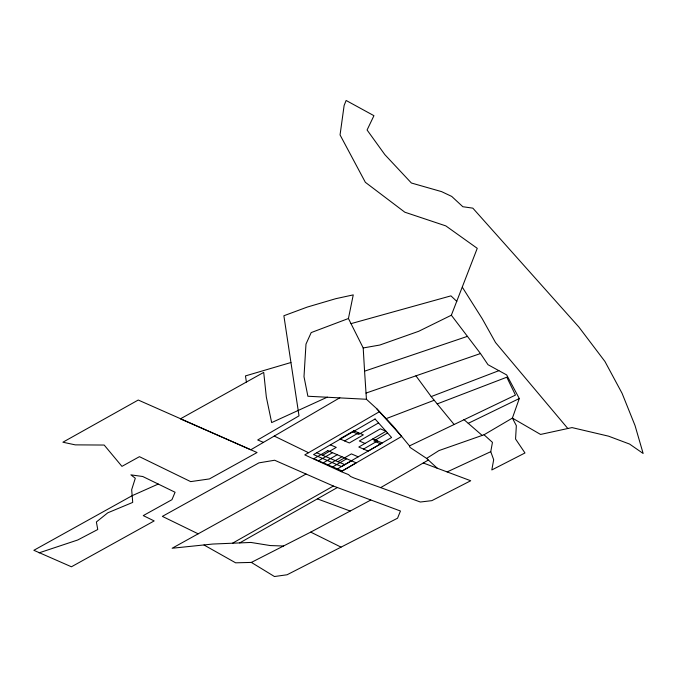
<?xml version="1.0" encoding="UTF-8"?>
<svg xmlns="http://www.w3.org/2000/svg" width="677" height="677" viewBox="0 0 677 677"><rect width="100%" height="100%" fill="white"/><g stroke="black" fill="none" stroke-linecap="round" stroke-linejoin="round"><path stroke-width="1.02" d="M484.038 434.769L512.387 418.098L540.559 434.439L572.023 427.593L608.538 436.166L629.593 444.07L643.15 453.48L635.043 425.571L622.087 393.337L604.942 361.476L578.793 326.932L472.834 208.152L462.848 206.73L451.711 196.415L441.573 191.625L411.388 183.01L384.858 154.652L367.078 130.001L373.941 115.682L346.133 100.475L344.128 105.46L340.057 134.926L365.36 182.316L404.812 212.197L445.83 225.898L477.251 248.332L451.356 315.22L480.484 353.538L487.99 364.691L506.684 374.94L519.293 398.533L512.387 418.098L516.339 425.647L515.561 439.018L524.98 452.972L491.815 469.956L493.677 459.717L490.757 451.677L492.458 442.369L484.038 434.769L438.916 450.594L426.595 458.405L409.974 447.37L409.492 445.898L393.176 426.155L376.497 408.468L366.435 399.269L307.883 396.248L303.998 376.666L305.987 344.085L311.192 332.585L348.435 318.512L353.25 294.884L335.767 298.684L307.29 307.07L283.875 315.753L299.014 415.847L257.7 439.982L263.455 442.386M339.837 397.763L250.795 449.773L138.243 400.031L62.893 442.216L75.257 444.865L104.182 445.051L121.945 466.368L139.445 456.67L190.669 481.618L209.413 478.927L257.057 452.524L180.387 418.86L263.717 372.392L266.332 397.044L271.655 422.592L327.355 397.128M379.518 411.658L304.777 454.885L341.2 471.649L401.673 436.437L376.497 408.468M344.61 440.922L358.624 432.815M322.607 455.274L336.257 447.379L330.376 444.848M378.553 422.913L358.683 434.406L352.802 431.884M318.503 460.792L332.517 452.685M323.234 462.823L337.248 454.724M327.964 464.862L341.987 456.755M337.882 461.706L351.397 453.886L358.209 456.823M387.557 432.975L373.822 440.922L380.635 443.85M332.703 466.893L346.717 458.786M363.532 449.063L377.546 440.955M337.434 468.933L351.448 460.825M341.2 471.649L348.528 474.602L350.669 476.515L354.079 478.013L380.669 487.609L428.363 460.038M232.524 543.216L333.38 486.035L400.454 511.017L397.551 518.21L287.065 574.773L274.456 576.525L251.362 562.418L235.63 562.824L204.014 545.002M239.717 542.912L337.129 487.677M333.38 486.035L306.038 474.027L172.153 548.243L212.671 544.046L250.896 542.446L270.258 545.56L283.485 546.017M251.362 562.418L310.726 532.114L370.751 500.066M451.356 315.22L418.682 331.298L379.797 345.042L363.202 347.953L348.435 318.512M468.239 423.337L519.293 398.533M409.492 445.898L515.468 395.089L506.794 377.207L437.207 403.915M447.125 471.92L490.757 451.677M158.257 484.055L132.167 495.674L33.85 550.299L71.432 566.784L154.178 520.926L143.253 515.603L171.95 499.694L175.081 492.255L142.762 476.515L130.906 474.856L135.307 478.25L131.668 489.699L132.726 502.402L107.77 512.819L96.379 521.967L97.759 529.507L77.728 539.992L39.08 552.847M415.94 375.828L431.19 396.587L498.898 370.666M386.118 418.665L434.202 400.259L454.022 424.386M366.02 393.075L480.484 353.538M366.435 399.269L364.573 371.182L467.426 336.359M290.924 362.517L245.463 375.913L246.394 382.048M351.008 323.64L450.941 295.866L456.814 301.392M380.669 487.609L420.341 502.021L431.841 500.65L470.718 480.755L423.269 462.983M317.386 498.873L350.195 511.042M316.675 452.778L344.762 464.6M372.815 438.924L382.277 442.995L368.263 451.094L358.802 447.032L386.034 431.274L380.356 428.837L359.335 440.989L365.013 443.435M306.038 474.027L274.642 460.242L258.919 462.865L162.362 516.382L198.166 533.823M308.526 452.718L274.253 436.073M310.726 532.114L341.047 547.134M463.94 419.596L482.168 435.421M426.595 458.405L437.283 468.23M567.825 428.507L495.522 342.528L482.312 318.859L462.383 287.302M431.19 396.587L434.202 400.259M363.202 347.953L364.573 371.182M353.893 430.784L339.871 438.891L349.34 442.961L363.354 434.854L353.893 430.784M375.066 419.004L313.578 454.572L341.411 466.538L391.602 437.503L375.066 419.004M327.786 450.654L313.773 458.761L342.164 470.964L356.178 462.856L327.786 450.654"/></g></svg>
